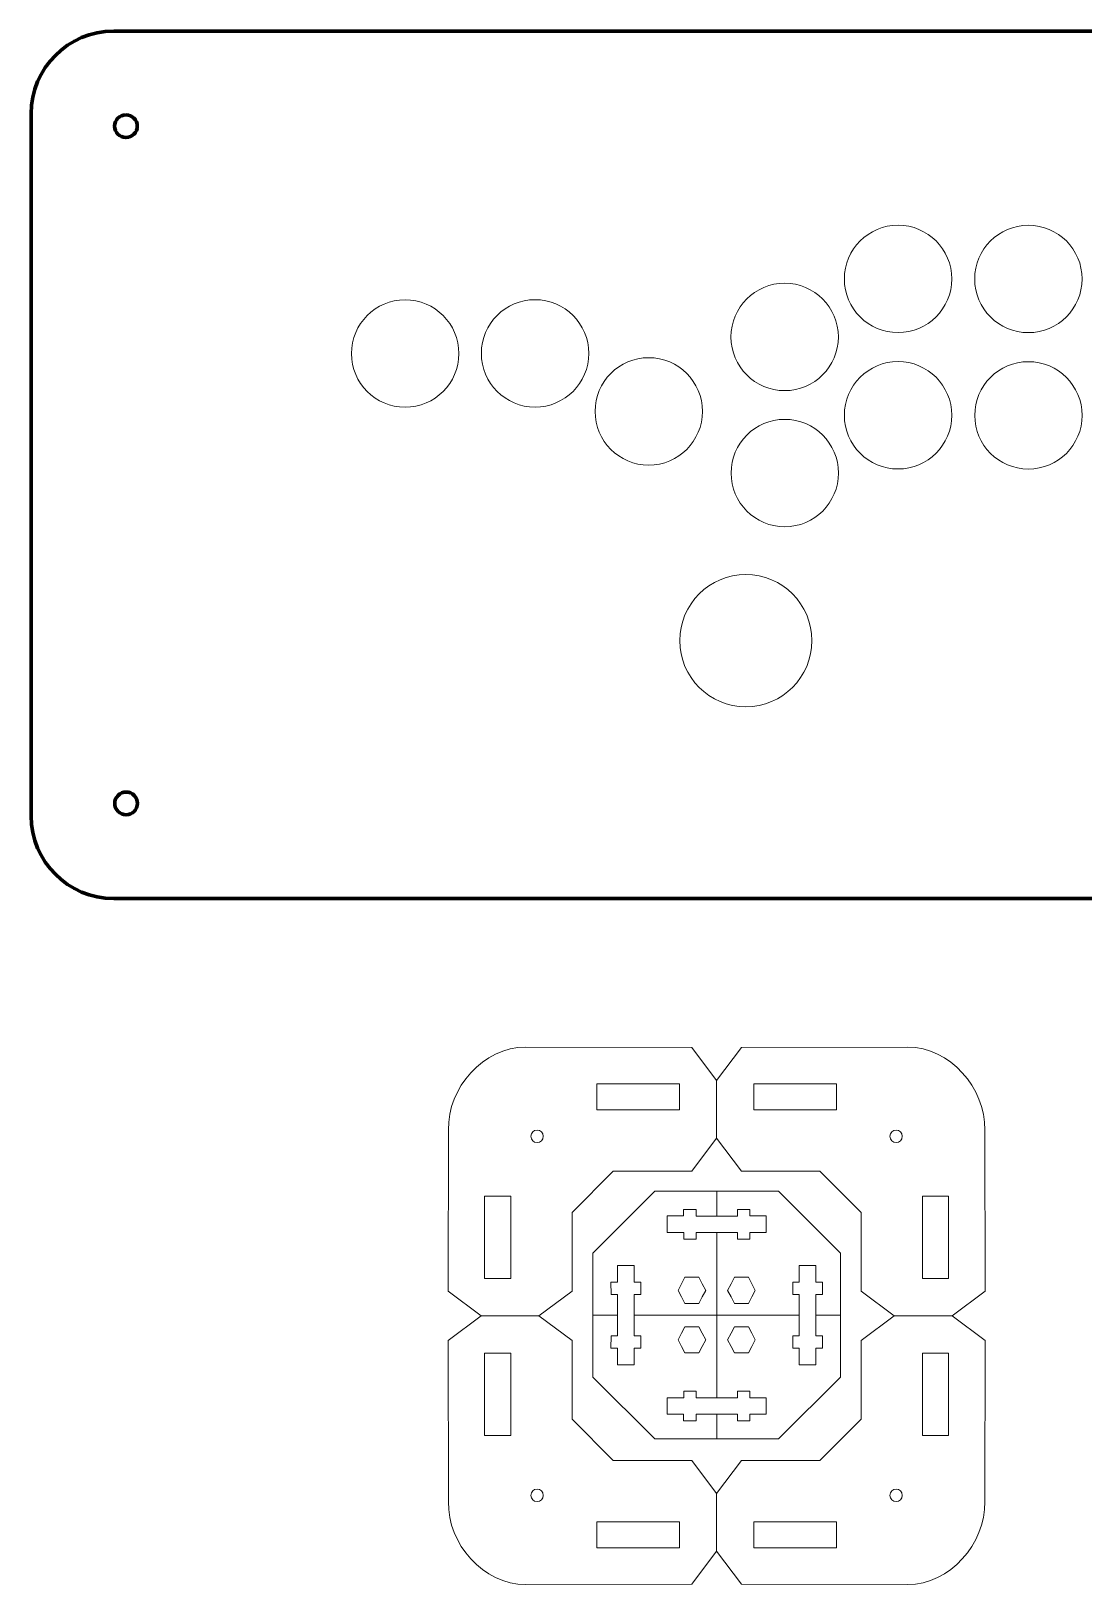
# Model space of a CAD drawing. Header units: millimetres. Extents: x 198 to 2323, y -968 to 148.
# Drawn here: x 200.5 to 455.3, y -967.7 to -591.6 of the extents above; entities that cross this region are included whole.
import ezdxf

# ---------------------------------------------------------------- set-up
doc = ezdxf.new("R2010")
doc.units = ezdxf.units.MM
doc.header["$MEASUREMENT"] = 0
doc.layers.add('Layer 1', color=7, linetype='Continuous')

msp = doc.modelspace()

# ---------------------------------------------------------------- linework, layer by layer
at = {"layer": 'Layer 1', "color": 250, "lineweight": 18}
for points in [[(337.4233, -852.7455), (357.4233, -852.7455), (357.4233, -846.4455), (337.4233, -846.4455), (337.4233, -852.7455)], [(375.4199, -852.7455), (395.4199, -852.7455), (395.4199, -846.4455), (375.4199, -846.4455), (375.4199, -852.7455)], [(337.4233, -958.7241), (357.4233, -958.7241), (357.4233, -952.4241), (337.4233, -952.4241), (337.4233, -958.7241)], [(375.4199, -958.7241), (395.4199, -958.7241), (395.4199, -952.4241), (375.4199, -952.4241), (375.4199, -958.7241)]]:
    msp.add_lwpolyline(points, close=True, dxfattribs=at)
at = {"layer": 'Layer 1', "color": 250, "lineweight": 70}
for centre in [(223.4384, -614.5925), (223.4778, -778.527)]:
    msp.add_ellipse(centre, major_axis=(0, 2.75), ratio=1, dxfattribs=at)
at = {"layer": 'Layer 1', "color": 250, "lineweight": 18}
for centre, major_axis, ratio in [((410.3534, -651.5629), (0, 13.0001), 0.99999231), ((441.9033, -651.5754), (0, 13.0001), 0.99999231), ((382.9035, -665.6129), (0, 13.0001), 0.99999231), ((291.0285, -669.6254), (0, 13.0001), 0.99999231), ((322.4784, -669.6005), (0, 13.0001), 0.99999231), ((350.0034, -683.6379), (0, 13.0001), 0.99999231), ((410.3534, -684.5754), (0, 13.0001), 0.99999231), ((441.9159, -684.6005), (0, 13.0001), 0.99999231), ((382.9284, -698.5629), (0, 13.0001), 0.99999231), ((373.5035, -739.1378), (0, 16), 1)]:
    msp.add_ellipse(centre, major_axis=major_axis, ratio=ratio, dxfattribs=at)
at = {"layer": 'Layer 1', "color": 250, "lineweight": 70}
msp.add_open_spline([(220.4708, -591.568), (220.4708, -591.568), (540.4708, -591.568), (540.4708, -591.568), (551.4708, -591.568), (560.4708, -600.568), (560.4708, -611.5679), (560.4708, -611.5679), (560.4708, -781.5681), (560.4708, -781.5681), (560.4708, -792.568), (551.4708, -801.568), (540.4708, -801.568), (540.4708, -801.568), (220.4708, -801.568), (220.4708, -801.568), (209.4709, -801.568), (200.4708, -792.568), (200.4708, -781.5681), (200.4708, -781.5681), (200.4708, -611.5679), (200.4708, -611.5679), (200.4708, -600.568), (209.4709, -591.568), (220.4708, -591.568)], degree=3, knots=[0, 0, 0, 0, 0.125, 0.125, 0.125, 0.25, 0.25, 0.25, 0.375, 0.375, 0.375, 0.5, 0.5, 0.5, 0.625, 0.625, 0.625, 0.75, 0.75, 0.75, 0.875, 0.875, 0.875, 1, 1, 1, 1], dxfattribs=at)
at = {"layer": 'Layer 1', "color": 250, "lineweight": 18}
for points, knots in [([(301.5035, -857.5585), (301.2901, -847.4445), (309.9702, -837.4422), (320.183, -837.5567), (320.183, -837.5567), (360.4216, -837.5927), (360.4216, -837.5927), (360.4216, -837.5927), (366.4216, -845.5927), (366.4216, -845.5927), (366.4216, -845.5927), (366.4216, -859.5912), (366.4216, -859.5912), (366.4216, -859.5912), (360.4252, -867.5951), (360.4252, -867.5951), (360.4252, -867.5951), (341.4218, -867.5951), (341.4218, -867.5951), (341.4218, -867.5951), (331.4286, -877.585), (331.4286, -877.585), (331.4286, -877.585), (331.4286, -896.5884), (331.4286, -896.5884), (331.4286, -896.5884), (323.4247, -902.5848), (323.4247, -902.5848), (323.4247, -902.5848), (309.4262, -902.5848), (309.4262, -902.5848), (309.4262, -902.5848), (301.4262, -896.5848), (301.4262, -896.5848), (301.4262, -896.5848), (301.5035, -857.5585), (301.5035, -857.5585)], [0, 0, 0, 0, 0.08333333, 0.08333333, 0.08333333, 0.16666667, 0.16666667, 0.16666667, 0.25, 0.25, 0.25, 0.33333333, 0.33333333, 0.33333333, 0.41666667, 0.41666667, 0.41666667, 0.5, 0.5, 0.5, 0.58333333, 0.58333333, 0.58333333, 0.66666667, 0.66666667, 0.66666667, 0.75, 0.75, 0.75, 0.83333333, 0.83333333, 0.83333333, 0.91666667, 0.91666667, 0.91666667, 1, 1, 1, 1]), ([(301.5035, -857.5585), (301.2901, -847.4445), (309.9702, -837.4422), (320.183, -837.5567), (320.183, -837.5567), (360.4216, -837.5927), (360.4216, -837.5927), (360.4216, -837.5927), (366.4216, -845.5927), (366.4216, -845.5927), (366.4216, -845.5927), (366.4216, -859.5912), (366.4216, -859.5912), (366.4216, -859.5912), (360.4252, -867.5951), (360.4252, -867.5951), (360.4252, -867.5951), (341.4218, -867.5951), (341.4218, -867.5951), (341.4218, -867.5951), (331.4286, -877.585), (331.4286, -877.585), (331.4286, -877.585), (331.4286, -896.5884), (331.4286, -896.5884), (331.4286, -896.5884), (323.4247, -902.5848), (323.4247, -902.5848), (323.4247, -902.5848), (309.4262, -902.5848), (309.4262, -902.5848), (309.4262, -902.5848), (301.4262, -896.5848), (301.4262, -896.5848), (301.4262, -896.5848), (301.5035, -857.5585), (301.5035, -857.5585)], [0, 0, 0, 0, 0.08333333, 0.08333333, 0.08333333, 0.16666667, 0.16666667, 0.16666667, 0.25, 0.25, 0.25, 0.33333333, 0.33333333, 0.33333333, 0.41666667, 0.41666667, 0.41666667, 0.5, 0.5, 0.5, 0.58333333, 0.58333333, 0.58333333, 0.66666667, 0.66666667, 0.66666667, 0.75, 0.75, 0.75, 0.83333333, 0.83333333, 0.83333333, 0.91666667, 0.91666667, 0.91666667, 1, 1, 1, 1]), ([(431.3397, -857.5585), (431.5531, -847.4445), (422.873, -837.4422), (412.6602, -837.5567), (412.6602, -837.5567), (372.4216, -837.5927), (372.4216, -837.5927), (372.4216, -837.5927), (366.4216, -845.5927), (366.4216, -845.5927), (366.4216, -845.5927), (366.4216, -859.5912), (366.4216, -859.5912), (366.4216, -859.5912), (372.418, -867.5951), (372.418, -867.5951), (372.418, -867.5951), (391.4214, -867.5951), (391.4214, -867.5951), (391.4214, -867.5951), (401.4146, -877.585), (401.4146, -877.585), (401.4146, -877.585), (401.4146, -896.5884), (401.4146, -896.5884), (401.4146, -896.5884), (409.4185, -902.5848), (409.4185, -902.5848), (409.4185, -902.5848), (423.417, -902.5848), (423.417, -902.5848), (423.417, -902.5848), (431.417, -896.5848), (431.417, -896.5848), (431.417, -896.5848), (431.3397, -857.5585), (431.3397, -857.5585)], [0, 0, 0, 0, 0.08333333, 0.08333333, 0.08333333, 0.16666667, 0.16666667, 0.16666667, 0.25, 0.25, 0.25, 0.33333333, 0.33333333, 0.33333333, 0.41666667, 0.41666667, 0.41666667, 0.5, 0.5, 0.5, 0.58333333, 0.58333333, 0.58333333, 0.66666667, 0.66666667, 0.66666667, 0.75, 0.75, 0.75, 0.83333333, 0.83333333, 0.83333333, 0.91666667, 0.91666667, 0.91666667, 1, 1, 1, 1]), ([(431.3397, -857.5585), (431.5531, -847.4445), (422.873, -837.4422), (412.6602, -837.5567), (412.6602, -837.5567), (372.4216, -837.5927), (372.4216, -837.5927), (372.4216, -837.5927), (366.4216, -845.5927), (366.4216, -845.5927), (366.4216, -845.5927), (366.4216, -859.5912), (366.4216, -859.5912), (366.4216, -859.5912), (372.418, -867.5951), (372.418, -867.5951), (372.418, -867.5951), (391.4214, -867.5951), (391.4214, -867.5951), (391.4214, -867.5951), (401.4146, -877.585), (401.4146, -877.585), (401.4146, -877.585), (401.4146, -896.5884), (401.4146, -896.5884), (401.4146, -896.5884), (409.4185, -902.5848), (409.4185, -902.5848), (409.4185, -902.5848), (423.417, -902.5848), (423.417, -902.5848), (423.417, -902.5848), (431.417, -896.5848), (431.417, -896.5848), (431.417, -896.5848), (431.3397, -857.5585), (431.3397, -857.5585)], [0, 0, 0, 0, 0.08333333, 0.08333333, 0.08333333, 0.16666667, 0.16666667, 0.16666667, 0.25, 0.25, 0.25, 0.33333333, 0.33333333, 0.33333333, 0.41666667, 0.41666667, 0.41666667, 0.5, 0.5, 0.5, 0.58333333, 0.58333333, 0.58333333, 0.66666667, 0.66666667, 0.66666667, 0.75, 0.75, 0.75, 0.83333333, 0.83333333, 0.83333333, 0.91666667, 0.91666667, 0.91666667, 1, 1, 1, 1]), ([(321.4637, -859.129), (321.4637, -859.9564), (322.1345, -860.6272), (322.9619, -860.6272), (323.7893, -860.6272), (324.4601, -859.9564), (324.4601, -859.129), (324.4601, -858.3016), (323.7893, -857.6308), (322.9619, -857.6308), (322.1345, -857.6308), (321.4637, -858.3016), (321.4637, -859.129)], [0, 0, 0, 0, 0.25, 0.25, 0.25, 0.5, 0.5, 0.5, 0.75, 0.75, 0.75, 1, 1, 1, 1]), ([(321.4637, -859.129), (321.4637, -859.9564), (322.1345, -860.6272), (322.9619, -860.6272), (323.7893, -860.6272), (324.4601, -859.9564), (324.4601, -859.129), (324.4601, -858.3016), (323.7893, -857.6308), (322.9619, -857.6308), (322.1345, -857.6308), (321.4637, -858.3016), (321.4637, -859.129)], [0, 0, 0, 0, 0.25, 0.25, 0.25, 0.5, 0.5, 0.5, 0.75, 0.75, 0.75, 1, 1, 1, 1]), ([(411.3795, -859.129), (411.3795, -859.9564), (410.7087, -860.6272), (409.8813, -860.6272), (409.0539, -860.6272), (408.3831, -859.9564), (408.3831, -859.129), (408.3831, -858.3016), (409.0539, -857.6308), (409.8813, -857.6308), (410.7087, -857.6308), (411.3795, -858.3016), (411.3795, -859.129)], [0, 0, 0, 0, 0.25, 0.25, 0.25, 0.5, 0.5, 0.5, 0.75, 0.75, 0.75, 1, 1, 1, 1]), ([(411.3795, -859.129), (411.3795, -859.9564), (410.7087, -860.6272), (409.8813, -860.6272), (409.0539, -860.6272), (408.3831, -859.9564), (408.3831, -859.129), (408.3831, -858.3016), (409.0539, -857.6308), (409.8813, -857.6308), (410.7087, -857.6308), (411.3795, -858.3016), (411.3795, -859.129)], [0, 0, 0, 0, 0.25, 0.25, 0.25, 0.5, 0.5, 0.5, 0.75, 0.75, 0.75, 1, 1, 1, 1]), ([(351.4437, -872.4209), (351.4437, -872.4209), (336.4535, -887.4199), (336.4535, -887.4199), (336.4535, -887.4199), (336.4567, -902.4199), (336.4567, -902.4199), (336.4567, -902.4199), (342.4581, -902.4199), (342.4581, -902.4199), (342.4581, -902.4199), (342.4581, -897.4206), (342.4581, -897.4206), (342.4581, -897.4206), (340.8641, -897.4206), (340.8641, -897.4206), (340.8641, -897.4206), (340.8575, -894.4109), (340.8575, -894.4109), (340.8575, -894.4109), (342.455, -894.4109), (342.455, -894.4109), (342.455, -894.4109), (342.455, -890.4121), (342.455, -890.4121), (342.455, -890.4121), (346.4438, -890.4121), (346.4438, -890.4121), (346.4438, -890.4121), (346.4438, -894.414), (346.4438, -894.414), (346.4438, -894.414), (348.0446, -894.414), (348.0446, -894.414), (348.0446, -894.414), (348.0478, -897.407), (348.0478, -897.407), (348.0478, -897.407), (346.4507, -897.407), (346.4507, -897.407), (346.4507, -897.407), (346.4507, -902.4111), (346.4507, -902.4111), (346.4507, -902.4111), (366.4469, -902.4111), (366.4469, -902.4111), (366.4469, -902.4111), (366.4469, -882.4152), (366.4469, -882.4152), (366.4469, -882.4152), (361.447, -882.4152), (361.447, -882.4152), (361.447, -882.4152), (361.447, -884.0128), (361.447, -884.0128), (361.447, -884.0128), (358.4538, -884.0128), (358.4538, -884.0128), (358.4538, -884.0128), (358.4538, -882.4154), (358.4538, -882.4154), (358.4538, -882.4154), (354.4552, -882.4154), (354.4552, -882.4154), (354.4552, -882.4154), (354.4552, -878.4135), (354.4552, -878.4135), (354.4552, -878.4135), (358.4439, -878.4135), (358.4439, -878.4135), (358.4439, -878.4135), (358.4439, -876.8196), (358.4439, -876.8196), (358.4439, -876.8196), (361.4438, -876.8196), (361.4438, -876.8196), (361.4438, -876.8196), (361.4438, -878.4203), (361.4438, -878.4203), (361.4438, -878.4203), (366.4413, -878.4203), (366.4413, -878.4203), (366.4413, -878.4203), (366.4413, -872.4258), (366.4413, -872.4258), (366.4413, -872.4258), (351.4437, -872.4209), (351.4437, -872.4209)], [0, 0, 0, 0, 0.03448276, 0.03448276, 0.03448276, 0.06896552, 0.06896552, 0.06896552, 0.10344828, 0.10344828, 0.10344828, 0.13793103, 0.13793103, 0.13793103, 0.17241379, 0.17241379, 0.17241379, 0.20689655, 0.20689655, 0.20689655, 0.24137931, 0.24137931, 0.24137931, 0.27586207, 0.27586207, 0.27586207, 0.31034483, 0.31034483, 0.31034483, 0.34482759, 0.34482759, 0.34482759, 0.37931034, 0.37931034, 0.37931034, 0.4137931, 0.4137931, 0.4137931, 0.44827586, 0.44827586, 0.44827586, 0.48275862, 0.48275862, 0.48275862, 0.51724138, 0.51724138, 0.51724138, 0.55172414, 0.55172414, 0.55172414, 0.5862069, 0.5862069, 0.5862069, 0.62068966, 0.62068966, 0.62068966, 0.65517241, 0.65517241, 0.65517241, 0.68965517, 0.68965517, 0.68965517, 0.72413793, 0.72413793, 0.72413793, 0.75862069, 0.75862069, 0.75862069, 0.79310345, 0.79310345, 0.79310345, 0.82758621, 0.82758621, 0.82758621, 0.86206897, 0.86206897, 0.86206897, 0.89655172, 0.89655172, 0.89655172, 0.93103448, 0.93103448, 0.93103448, 0.96551724, 0.96551724, 0.96551724, 1, 1, 1, 1]), ([(381.4501, -872.4209), (381.4501, -872.4209), (396.4403, -887.4199), (396.4403, -887.4199), (396.4403, -887.4199), (396.4371, -902.4199), (396.4371, -902.4199), (396.4371, -902.4199), (390.4357, -902.4199), (390.4357, -902.4199), (390.4357, -902.4199), (390.4357, -897.4206), (390.4357, -897.4206), (390.4357, -897.4206), (392.0297, -897.4206), (392.0297, -897.4206), (392.0297, -897.4206), (392.0363, -894.4109), (392.0363, -894.4109), (392.0363, -894.4109), (390.4388, -894.4109), (390.4388, -894.4109), (390.4388, -894.4109), (390.4388, -890.4121), (390.4388, -890.4121), (390.4388, -890.4121), (386.45, -890.4121), (386.45, -890.4121), (386.45, -890.4121), (386.45, -894.414), (386.45, -894.414), (386.45, -894.414), (384.8492, -894.414), (384.8492, -894.414), (384.8492, -894.414), (384.846, -897.407), (384.846, -897.407), (384.846, -897.407), (386.4431, -897.407), (386.4431, -897.407), (386.4431, -897.407), (386.4431, -902.4111), (386.4431, -902.4111), (386.4431, -902.4111), (366.4469, -902.4111), (366.4469, -902.4111), (366.4469, -902.4111), (366.4469, -882.4152), (366.4469, -882.4152), (366.4469, -882.4152), (371.4468, -882.4152), (371.4468, -882.4152), (371.4468, -882.4152), (371.4468, -884.0128), (371.4468, -884.0128), (371.4468, -884.0128), (374.44, -884.0128), (374.44, -884.0128), (374.44, -884.0128), (374.44, -882.4154), (374.44, -882.4154), (374.44, -882.4154), (378.4386, -882.4154), (378.4386, -882.4154), (378.4386, -882.4154), (378.4386, -878.4135), (378.4386, -878.4135), (378.4386, -878.4135), (374.4499, -878.4135), (374.4499, -878.4135), (374.4499, -878.4135), (374.4499, -876.8196), (374.4499, -876.8196), (374.4499, -876.8196), (371.45, -876.8196), (371.45, -876.8196), (371.45, -876.8196), (371.45, -878.4203), (371.45, -878.4203), (371.45, -878.4203), (366.4525, -878.4203), (366.4525, -878.4203), (366.4525, -878.4203), (366.4525, -872.4258), (366.4525, -872.4258), (366.4525, -872.4258), (381.4501, -872.4209), (381.4501, -872.4209)], [0, 0, 0, 0, 0.03448276, 0.03448276, 0.03448276, 0.06896552, 0.06896552, 0.06896552, 0.10344828, 0.10344828, 0.10344828, 0.13793103, 0.13793103, 0.13793103, 0.17241379, 0.17241379, 0.17241379, 0.20689655, 0.20689655, 0.20689655, 0.24137931, 0.24137931, 0.24137931, 0.27586207, 0.27586207, 0.27586207, 0.31034483, 0.31034483, 0.31034483, 0.34482759, 0.34482759, 0.34482759, 0.37931034, 0.37931034, 0.37931034, 0.4137931, 0.4137931, 0.4137931, 0.44827586, 0.44827586, 0.44827586, 0.48275862, 0.48275862, 0.48275862, 0.51724138, 0.51724138, 0.51724138, 0.55172414, 0.55172414, 0.55172414, 0.5862069, 0.5862069, 0.5862069, 0.62068966, 0.62068966, 0.62068966, 0.65517241, 0.65517241, 0.65517241, 0.68965517, 0.68965517, 0.68965517, 0.72413793, 0.72413793, 0.72413793, 0.75862069, 0.75862069, 0.75862069, 0.79310345, 0.79310345, 0.79310345, 0.82758621, 0.82758621, 0.82758621, 0.86206897, 0.86206897, 0.86206897, 0.89655172, 0.89655172, 0.89655172, 0.93103448, 0.93103448, 0.93103448, 0.96551724, 0.96551724, 0.96551724, 1, 1, 1, 1]), ([(316.5733, -893.5855), (316.5733, -893.5855), (316.5733, -873.5855), (316.5733, -873.5855), (316.5733, -873.5855), (310.2733, -873.5855), (310.2733, -873.5855), (310.2733, -873.5855), (310.2733, -893.5855), (310.2733, -893.5855), (310.2733, -893.5855), (316.5733, -893.5855), (316.5733, -893.5855)], [0, 0, 0, 0, 0.25, 0.25, 0.25, 0.5, 0.5, 0.5, 0.75, 0.75, 0.75, 1, 1, 1, 1]), ([(416.2699, -893.5855), (416.2699, -893.5855), (416.2699, -873.5855), (416.2699, -873.5855), (416.2699, -873.5855), (422.5699, -873.5855), (422.5699, -873.5855), (422.5699, -873.5855), (422.5699, -893.5855), (422.5699, -893.5855), (422.5699, -893.5855), (416.2699, -893.5855), (416.2699, -893.5855)], [0, 0, 0, 0, 0.25, 0.25, 0.25, 0.5, 0.5, 0.5, 0.75, 0.75, 0.75, 1, 1, 1, 1]), ([(358.7749, -899.5911), (358.7749, -899.5911), (357.9374, -898.0066), (357.9374, -898.0066), (357.9374, -898.0066), (357.0999, -896.4221), (357.0999, -896.4221), (357.0999, -896.4221), (357.9374, -894.8376), (357.9374, -894.8376), (357.9374, -894.8376), (358.7749, -893.2531), (358.7749, -893.2531), (358.7749, -893.2531), (360.4499, -893.2531), (360.4499, -893.2531), (360.4499, -893.2531), (362.1249, -893.2531), (362.1249, -893.2531), (362.1249, -893.2531), (362.9624, -894.8376), (362.9624, -894.8376), (362.9624, -894.8376), (363.7999, -896.4221), (363.7999, -896.4221), (363.7999, -896.4221), (362.9624, -898.0066), (362.9624, -898.0066), (362.9624, -898.0066), (362.1249, -899.5911), (362.1249, -899.5911), (362.1249, -899.5911), (360.4499, -899.5911), (360.4499, -899.5911), (360.4499, -899.5911), (358.7749, -899.5911), (358.7749, -899.5911)], [0, 0, 0, 0, 0.08333333, 0.08333333, 0.08333333, 0.16666667, 0.16666667, 0.16666667, 0.25, 0.25, 0.25, 0.33333333, 0.33333333, 0.33333333, 0.41666667, 0.41666667, 0.41666667, 0.5, 0.5, 0.5, 0.58333333, 0.58333333, 0.58333333, 0.66666667, 0.66666667, 0.66666667, 0.75, 0.75, 0.75, 0.83333333, 0.83333333, 0.83333333, 0.91666667, 0.91666667, 0.91666667, 1, 1, 1, 1]), ([(374.1189, -899.5911), (374.1189, -899.5911), (374.9564, -898.0066), (374.9564, -898.0066), (374.9564, -898.0066), (375.7939, -896.4221), (375.7939, -896.4221), (375.7939, -896.4221), (374.9564, -894.8376), (374.9564, -894.8376), (374.9564, -894.8376), (374.1189, -893.2531), (374.1189, -893.2531), (374.1189, -893.2531), (372.4439, -893.2531), (372.4439, -893.2531), (372.4439, -893.2531), (370.7689, -893.2531), (370.7689, -893.2531), (370.7689, -893.2531), (369.9314, -894.8376), (369.9314, -894.8376), (369.9314, -894.8376), (369.0939, -896.4221), (369.0939, -896.4221), (369.0939, -896.4221), (369.9314, -898.0066), (369.9314, -898.0066), (369.9314, -898.0066), (370.7689, -899.5911), (370.7689, -899.5911), (370.7689, -899.5911), (372.4439, -899.5911), (372.4439, -899.5911), (372.4439, -899.5911), (374.1189, -899.5911), (374.1189, -899.5911)], [0, 0, 0, 0, 0.08333333, 0.08333333, 0.08333333, 0.16666667, 0.16666667, 0.16666667, 0.25, 0.25, 0.25, 0.33333333, 0.33333333, 0.33333333, 0.41666667, 0.41666667, 0.41666667, 0.5, 0.5, 0.5, 0.58333333, 0.58333333, 0.58333333, 0.66666667, 0.66666667, 0.66666667, 0.75, 0.75, 0.75, 0.83333333, 0.83333333, 0.83333333, 0.91666667, 0.91666667, 0.91666667, 1, 1, 1, 1]), ([(301.5035, -947.6111), (301.2901, -957.7251), (309.9702, -967.7274), (320.183, -967.6129), (320.183, -967.6129), (360.4216, -967.5769), (360.4216, -967.5769), (360.4216, -967.5769), (366.4216, -959.5769), (366.4216, -959.5769), (366.4216, -959.5769), (366.4216, -945.5784), (366.4216, -945.5784), (366.4216, -945.5784), (360.4252, -937.5745), (360.4252, -937.5745), (360.4252, -937.5745), (341.4218, -937.5745), (341.4218, -937.5745), (341.4218, -937.5745), (331.4286, -927.5846), (331.4286, -927.5846), (331.4286, -927.5846), (331.4286, -908.5812), (331.4286, -908.5812), (331.4286, -908.5812), (323.4247, -902.5848), (323.4247, -902.5848), (323.4247, -902.5848), (309.4262, -902.5848), (309.4262, -902.5848), (309.4262, -902.5848), (301.4262, -908.5848), (301.4262, -908.5848), (301.4262, -908.5848), (301.5035, -947.6111), (301.5035, -947.6111)], [0, 0, 0, 0, 0.08333333, 0.08333333, 0.08333333, 0.16666667, 0.16666667, 0.16666667, 0.25, 0.25, 0.25, 0.33333333, 0.33333333, 0.33333333, 0.41666667, 0.41666667, 0.41666667, 0.5, 0.5, 0.5, 0.58333333, 0.58333333, 0.58333333, 0.66666667, 0.66666667, 0.66666667, 0.75, 0.75, 0.75, 0.83333333, 0.83333333, 0.83333333, 0.91666667, 0.91666667, 0.91666667, 1, 1, 1, 1]), ([(301.5035, -947.6111), (301.2901, -957.7251), (309.9702, -967.7274), (320.183, -967.6129), (320.183, -967.6129), (360.4216, -967.5769), (360.4216, -967.5769), (360.4216, -967.5769), (366.4216, -959.5769), (366.4216, -959.5769), (366.4216, -959.5769), (366.4216, -945.5784), (366.4216, -945.5784), (366.4216, -945.5784), (360.4252, -937.5745), (360.4252, -937.5745), (360.4252, -937.5745), (341.4218, -937.5745), (341.4218, -937.5745), (341.4218, -937.5745), (331.4286, -927.5846), (331.4286, -927.5846), (331.4286, -927.5846), (331.4286, -908.5812), (331.4286, -908.5812), (331.4286, -908.5812), (323.4247, -902.5848), (323.4247, -902.5848), (323.4247, -902.5848), (309.4262, -902.5848), (309.4262, -902.5848), (309.4262, -902.5848), (301.4262, -908.5848), (301.4262, -908.5848), (301.4262, -908.5848), (301.5035, -947.6111), (301.5035, -947.6111)], [0, 0, 0, 0, 0.08333333, 0.08333333, 0.08333333, 0.16666667, 0.16666667, 0.16666667, 0.25, 0.25, 0.25, 0.33333333, 0.33333333, 0.33333333, 0.41666667, 0.41666667, 0.41666667, 0.5, 0.5, 0.5, 0.58333333, 0.58333333, 0.58333333, 0.66666667, 0.66666667, 0.66666667, 0.75, 0.75, 0.75, 0.83333333, 0.83333333, 0.83333333, 0.91666667, 0.91666667, 0.91666667, 1, 1, 1, 1]), ([(351.4437, -932.4013), (351.4437, -932.4013), (336.4535, -917.4023), (336.4535, -917.4023), (336.4535, -917.4023), (336.4567, -902.4023), (336.4567, -902.4023), (336.4567, -902.4023), (342.4581, -902.4023), (342.4581, -902.4023), (342.4581, -902.4023), (342.4581, -907.4016), (342.4581, -907.4016), (342.4581, -907.4016), (340.8641, -907.4016), (340.8641, -907.4016), (340.8641, -907.4016), (340.8575, -910.4113), (340.8575, -910.4113), (340.8575, -910.4113), (342.455, -910.4113), (342.455, -910.4113), (342.455, -910.4113), (342.455, -914.4101), (342.455, -914.4101), (342.455, -914.4101), (346.4438, -914.4101), (346.4438, -914.4101), (346.4438, -914.4101), (346.4438, -910.4082), (346.4438, -910.4082), (346.4438, -910.4082), (348.0446, -910.4082), (348.0446, -910.4082), (348.0446, -910.4082), (348.0478, -907.4152), (348.0478, -907.4152), (348.0478, -907.4152), (346.4507, -907.4152), (346.4507, -907.4152), (346.4507, -907.4152), (346.4507, -902.4111), (346.4507, -902.4111), (346.4507, -902.4111), (366.4469, -902.4111), (366.4469, -902.4111), (366.4469, -902.4111), (366.4469, -922.407), (366.4469, -922.407), (366.4469, -922.407), (361.447, -922.407), (361.447, -922.407), (361.447, -922.407), (361.447, -920.8094), (361.447, -920.8094), (361.447, -920.8094), (358.4538, -920.8094), (358.4538, -920.8094), (358.4538, -920.8094), (358.4538, -922.4068), (358.4538, -922.4068), (358.4538, -922.4068), (354.4552, -922.4068), (354.4552, -922.4068), (354.4552, -922.4068), (354.4552, -926.4087), (354.4552, -926.4087), (354.4552, -926.4087), (358.4439, -926.4087), (358.4439, -926.4087), (358.4439, -926.4087), (358.4439, -928.0026), (358.4439, -928.0026), (358.4439, -928.0026), (361.4438, -928.0026), (361.4438, -928.0026), (361.4438, -928.0026), (361.4438, -926.4019), (361.4438, -926.4019), (361.4438, -926.4019), (366.4413, -926.4019), (366.4413, -926.4019), (366.4413, -926.4019), (366.4413, -932.3964), (366.4413, -932.3964), (366.4413, -932.3964), (351.4437, -932.4013), (351.4437, -932.4013)], [0, 0, 0, 0, 0.03448276, 0.03448276, 0.03448276, 0.06896552, 0.06896552, 0.06896552, 0.10344828, 0.10344828, 0.10344828, 0.13793103, 0.13793103, 0.13793103, 0.17241379, 0.17241379, 0.17241379, 0.20689655, 0.20689655, 0.20689655, 0.24137931, 0.24137931, 0.24137931, 0.27586207, 0.27586207, 0.27586207, 0.31034483, 0.31034483, 0.31034483, 0.34482759, 0.34482759, 0.34482759, 0.37931034, 0.37931034, 0.37931034, 0.4137931, 0.4137931, 0.4137931, 0.44827586, 0.44827586, 0.44827586, 0.48275862, 0.48275862, 0.48275862, 0.51724138, 0.51724138, 0.51724138, 0.55172414, 0.55172414, 0.55172414, 0.5862069, 0.5862069, 0.5862069, 0.62068966, 0.62068966, 0.62068966, 0.65517241, 0.65517241, 0.65517241, 0.68965517, 0.68965517, 0.68965517, 0.72413793, 0.72413793, 0.72413793, 0.75862069, 0.75862069, 0.75862069, 0.79310345, 0.79310345, 0.79310345, 0.82758621, 0.82758621, 0.82758621, 0.86206897, 0.86206897, 0.86206897, 0.89655172, 0.89655172, 0.89655172, 0.93103448, 0.93103448, 0.93103448, 0.96551724, 0.96551724, 0.96551724, 1, 1, 1, 1]), ([(431.3397, -947.6111), (431.5531, -957.7251), (422.873, -967.7274), (412.6602, -967.6129), (412.6602, -967.6129), (372.4216, -967.5769), (372.4216, -967.5769), (372.4216, -967.5769), (366.4216, -959.5769), (366.4216, -959.5769), (366.4216, -959.5769), (366.4216, -945.5784), (366.4216, -945.5784), (366.4216, -945.5784), (372.418, -937.5745), (372.418, -937.5745), (372.418, -937.5745), (391.4214, -937.5745), (391.4214, -937.5745), (391.4214, -937.5745), (401.4146, -927.5846), (401.4146, -927.5846), (401.4146, -927.5846), (401.4146, -908.5812), (401.4146, -908.5812), (401.4146, -908.5812), (409.4185, -902.5848), (409.4185, -902.5848), (409.4185, -902.5848), (423.417, -902.5848), (423.417, -902.5848), (423.417, -902.5848), (431.417, -908.5848), (431.417, -908.5848), (431.417, -908.5848), (431.3397, -947.6111), (431.3397, -947.6111)], [0, 0, 0, 0, 0.08333333, 0.08333333, 0.08333333, 0.16666667, 0.16666667, 0.16666667, 0.25, 0.25, 0.25, 0.33333333, 0.33333333, 0.33333333, 0.41666667, 0.41666667, 0.41666667, 0.5, 0.5, 0.5, 0.58333333, 0.58333333, 0.58333333, 0.66666667, 0.66666667, 0.66666667, 0.75, 0.75, 0.75, 0.83333333, 0.83333333, 0.83333333, 0.91666667, 0.91666667, 0.91666667, 1, 1, 1, 1]), ([(431.3397, -947.6111), (431.5531, -957.7251), (422.873, -967.7274), (412.6602, -967.6129), (412.6602, -967.6129), (372.4216, -967.5769), (372.4216, -967.5769), (372.4216, -967.5769), (366.4216, -959.5769), (366.4216, -959.5769), (366.4216, -959.5769), (366.4216, -945.5784), (366.4216, -945.5784), (366.4216, -945.5784), (372.418, -937.5745), (372.418, -937.5745), (372.418, -937.5745), (391.4214, -937.5745), (391.4214, -937.5745), (391.4214, -937.5745), (401.4146, -927.5846), (401.4146, -927.5846), (401.4146, -927.5846), (401.4146, -908.5812), (401.4146, -908.5812), (401.4146, -908.5812), (409.4185, -902.5848), (409.4185, -902.5848), (409.4185, -902.5848), (423.417, -902.5848), (423.417, -902.5848), (423.417, -902.5848), (431.417, -908.5848), (431.417, -908.5848), (431.417, -908.5848), (431.3397, -947.6111), (431.3397, -947.6111)], [0, 0, 0, 0, 0.08333333, 0.08333333, 0.08333333, 0.16666667, 0.16666667, 0.16666667, 0.25, 0.25, 0.25, 0.33333333, 0.33333333, 0.33333333, 0.41666667, 0.41666667, 0.41666667, 0.5, 0.5, 0.5, 0.58333333, 0.58333333, 0.58333333, 0.66666667, 0.66666667, 0.66666667, 0.75, 0.75, 0.75, 0.83333333, 0.83333333, 0.83333333, 0.91666667, 0.91666667, 0.91666667, 1, 1, 1, 1]), ([(381.4501, -932.4013), (381.4501, -932.4013), (396.4403, -917.4023), (396.4403, -917.4023), (396.4403, -917.4023), (396.4371, -902.4023), (396.4371, -902.4023), (396.4371, -902.4023), (390.4357, -902.4023), (390.4357, -902.4023), (390.4357, -902.4023), (390.4357, -907.4016), (390.4357, -907.4016), (390.4357, -907.4016), (392.0297, -907.4016), (392.0297, -907.4016), (392.0297, -907.4016), (392.0363, -910.4113), (392.0363, -910.4113), (392.0363, -910.4113), (390.4388, -910.4113), (390.4388, -910.4113), (390.4388, -910.4113), (390.4388, -914.4101), (390.4388, -914.4101), (390.4388, -914.4101), (386.45, -914.4101), (386.45, -914.4101), (386.45, -914.4101), (386.45, -910.4082), (386.45, -910.4082), (386.45, -910.4082), (384.8492, -910.4082), (384.8492, -910.4082), (384.8492, -910.4082), (384.846, -907.4152), (384.846, -907.4152), (384.846, -907.4152), (386.4431, -907.4152), (386.4431, -907.4152), (386.4431, -907.4152), (386.4431, -902.4111), (386.4431, -902.4111), (386.4431, -902.4111), (366.4469, -902.4111), (366.4469, -902.4111), (366.4469, -902.4111), (366.4469, -922.407), (366.4469, -922.407), (366.4469, -922.407), (371.4468, -922.407), (371.4468, -922.407), (371.4468, -922.407), (371.4468, -920.8094), (371.4468, -920.8094), (371.4468, -920.8094), (374.44, -920.8094), (374.44, -920.8094), (374.44, -920.8094), (374.44, -922.4068), (374.44, -922.4068), (374.44, -922.4068), (378.4386, -922.4068), (378.4386, -922.4068), (378.4386, -922.4068), (378.4386, -926.4087), (378.4386, -926.4087), (378.4386, -926.4087), (374.4499, -926.4087), (374.4499, -926.4087), (374.4499, -926.4087), (374.4499, -928.0026), (374.4499, -928.0026), (374.4499, -928.0026), (371.45, -928.0026), (371.45, -928.0026), (371.45, -928.0026), (371.45, -926.4019), (371.45, -926.4019), (371.45, -926.4019), (366.4525, -926.4019), (366.4525, -926.4019), (366.4525, -926.4019), (366.4525, -932.3964), (366.4525, -932.3964), (366.4525, -932.3964), (381.4501, -932.4013), (381.4501, -932.4013)], [0, 0, 0, 0, 0.03448276, 0.03448276, 0.03448276, 0.06896552, 0.06896552, 0.06896552, 0.10344828, 0.10344828, 0.10344828, 0.13793103, 0.13793103, 0.13793103, 0.17241379, 0.17241379, 0.17241379, 0.20689655, 0.20689655, 0.20689655, 0.24137931, 0.24137931, 0.24137931, 0.27586207, 0.27586207, 0.27586207, 0.31034483, 0.31034483, 0.31034483, 0.34482759, 0.34482759, 0.34482759, 0.37931034, 0.37931034, 0.37931034, 0.4137931, 0.4137931, 0.4137931, 0.44827586, 0.44827586, 0.44827586, 0.48275862, 0.48275862, 0.48275862, 0.51724138, 0.51724138, 0.51724138, 0.55172414, 0.55172414, 0.55172414, 0.5862069, 0.5862069, 0.5862069, 0.62068966, 0.62068966, 0.62068966, 0.65517241, 0.65517241, 0.65517241, 0.68965517, 0.68965517, 0.68965517, 0.72413793, 0.72413793, 0.72413793, 0.75862069, 0.75862069, 0.75862069, 0.79310345, 0.79310345, 0.79310345, 0.82758621, 0.82758621, 0.82758621, 0.86206897, 0.86206897, 0.86206897, 0.89655172, 0.89655172, 0.89655172, 0.93103448, 0.93103448, 0.93103448, 0.96551724, 0.96551724, 0.96551724, 1, 1, 1, 1]), ([(358.7749, -905.2311), (358.7749, -905.2311), (357.9374, -906.8156), (357.9374, -906.8156), (357.9374, -906.8156), (357.0999, -908.4001), (357.0999, -908.4001), (357.0999, -908.4001), (357.9374, -909.9846), (357.9374, -909.9846), (357.9374, -909.9846), (358.7749, -911.5691), (358.7749, -911.5691), (358.7749, -911.5691), (360.4499, -911.5691), (360.4499, -911.5691), (360.4499, -911.5691), (362.1249, -911.5691), (362.1249, -911.5691), (362.1249, -911.5691), (362.9624, -909.9846), (362.9624, -909.9846), (362.9624, -909.9846), (363.7999, -908.4001), (363.7999, -908.4001), (363.7999, -908.4001), (362.9624, -906.8156), (362.9624, -906.8156), (362.9624, -906.8156), (362.1249, -905.2311), (362.1249, -905.2311), (362.1249, -905.2311), (360.4499, -905.2311), (360.4499, -905.2311), (360.4499, -905.2311), (358.7749, -905.2311), (358.7749, -905.2311)], [0, 0, 0, 0, 0.08333333, 0.08333333, 0.08333333, 0.16666667, 0.16666667, 0.16666667, 0.25, 0.25, 0.25, 0.33333333, 0.33333333, 0.33333333, 0.41666667, 0.41666667, 0.41666667, 0.5, 0.5, 0.5, 0.58333333, 0.58333333, 0.58333333, 0.66666667, 0.66666667, 0.66666667, 0.75, 0.75, 0.75, 0.83333333, 0.83333333, 0.83333333, 0.91666667, 0.91666667, 0.91666667, 1, 1, 1, 1]), ([(374.1189, -905.2311), (374.1189, -905.2311), (374.9564, -906.8156), (374.9564, -906.8156), (374.9564, -906.8156), (375.7939, -908.4001), (375.7939, -908.4001), (375.7939, -908.4001), (374.9564, -909.9846), (374.9564, -909.9846), (374.9564, -909.9846), (374.1189, -911.5691), (374.1189, -911.5691), (374.1189, -911.5691), (372.4439, -911.5691), (372.4439, -911.5691), (372.4439, -911.5691), (370.7689, -911.5691), (370.7689, -911.5691), (370.7689, -911.5691), (369.9314, -909.9846), (369.9314, -909.9846), (369.9314, -909.9846), (369.0939, -908.4001), (369.0939, -908.4001), (369.0939, -908.4001), (369.9314, -906.8156), (369.9314, -906.8156), (369.9314, -906.8156), (370.7689, -905.2311), (370.7689, -905.2311), (370.7689, -905.2311), (372.4439, -905.2311), (372.4439, -905.2311), (372.4439, -905.2311), (374.1189, -905.2311), (374.1189, -905.2311)], [0, 0, 0, 0, 0.08333333, 0.08333333, 0.08333333, 0.16666667, 0.16666667, 0.16666667, 0.25, 0.25, 0.25, 0.33333333, 0.33333333, 0.33333333, 0.41666667, 0.41666667, 0.41666667, 0.5, 0.5, 0.5, 0.58333333, 0.58333333, 0.58333333, 0.66666667, 0.66666667, 0.66666667, 0.75, 0.75, 0.75, 0.83333333, 0.83333333, 0.83333333, 0.91666667, 0.91666667, 0.91666667, 1, 1, 1, 1]), ([(316.5733, -911.5841), (316.5733, -911.5841), (316.5733, -931.5841), (316.5733, -931.5841), (316.5733, -931.5841), (310.2733, -931.5841), (310.2733, -931.5841), (310.2733, -931.5841), (310.2733, -911.5841), (310.2733, -911.5841), (310.2733, -911.5841), (316.5733, -911.5841), (316.5733, -911.5841)], [0, 0, 0, 0, 0.25, 0.25, 0.25, 0.5, 0.5, 0.5, 0.75, 0.75, 0.75, 1, 1, 1, 1]), ([(416.2699, -911.5841), (416.2699, -911.5841), (416.2699, -931.5841), (416.2699, -931.5841), (416.2699, -931.5841), (422.5699, -931.5841), (422.5699, -931.5841), (422.5699, -931.5841), (422.5699, -911.5841), (422.5699, -911.5841), (422.5699, -911.5841), (416.2699, -911.5841), (416.2699, -911.5841)], [0, 0, 0, 0, 0.25, 0.25, 0.25, 0.5, 0.5, 0.5, 0.75, 0.75, 0.75, 1, 1, 1, 1]), ([(321.4637, -946.0406), (321.4637, -945.2132), (322.1345, -944.5424), (322.9619, -944.5424), (323.7893, -944.5424), (324.4601, -945.2132), (324.4601, -946.0406), (324.4601, -946.868), (323.7893, -947.5388), (322.9619, -947.5388), (322.1345, -947.5388), (321.4637, -946.868), (321.4637, -946.0406)], [0, 0, 0, 0, 0.25, 0.25, 0.25, 0.5, 0.5, 0.5, 0.75, 0.75, 0.75, 1, 1, 1, 1]), ([(321.4637, -946.0406), (321.4637, -945.2132), (322.1345, -944.5424), (322.9619, -944.5424), (323.7893, -944.5424), (324.4601, -945.2132), (324.4601, -946.0406), (324.4601, -946.868), (323.7893, -947.5388), (322.9619, -947.5388), (322.1345, -947.5388), (321.4637, -946.868), (321.4637, -946.0406)], [0, 0, 0, 0, 0.25, 0.25, 0.25, 0.5, 0.5, 0.5, 0.75, 0.75, 0.75, 1, 1, 1, 1]), ([(411.3795, -946.0406), (411.3795, -945.2132), (410.7087, -944.5424), (409.8813, -944.5424), (409.0539, -944.5424), (408.3831, -945.2132), (408.3831, -946.0406), (408.3831, -946.868), (409.0539, -947.5388), (409.8813, -947.5388), (410.7087, -947.5388), (411.3795, -946.868), (411.3795, -946.0406)], [0, 0, 0, 0, 0.25, 0.25, 0.25, 0.5, 0.5, 0.5, 0.75, 0.75, 0.75, 1, 1, 1, 1]), ([(411.3795, -946.0406), (411.3795, -945.2132), (410.7087, -944.5424), (409.8813, -944.5424), (409.0539, -944.5424), (408.3831, -945.2132), (408.3831, -946.0406), (408.3831, -946.868), (409.0539, -947.5388), (409.8813, -947.5388), (410.7087, -947.5388), (411.3795, -946.868), (411.3795, -946.0406)], [0, 0, 0, 0, 0.25, 0.25, 0.25, 0.5, 0.5, 0.5, 0.75, 0.75, 0.75, 1, 1, 1, 1])]:
    msp.add_open_spline(points, degree=3, knots=knots, dxfattribs=at)

doc.saveas('drawing.dxf')
